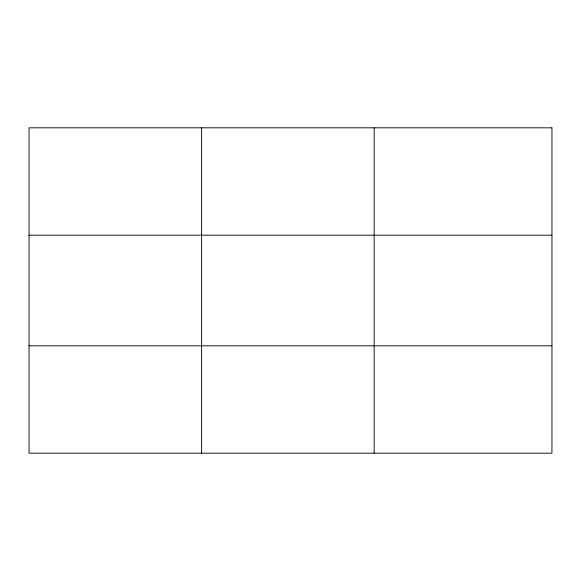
<?xml version="1.0" encoding="UTF-8"?>
<svg xmlns="http://www.w3.org/2000/svg" width="581" height="581" viewBox="0 0 581 581"><rect width="100%" height="100%" fill="white"/><g stroke="black" fill="none" stroke-linecap="round" stroke-linejoin="round"><path stroke-width="0.87" d="M201.607 453.18L201.607 127.82M374.164 453.18L374.164 127.82M29.05 235.189L551.95 235.189M29.05 345.811L551.95 345.811M551.95 127.82L551.95 453.18L29.05 453.18L29.05 127.82L551.95 127.82"/></g></svg>
